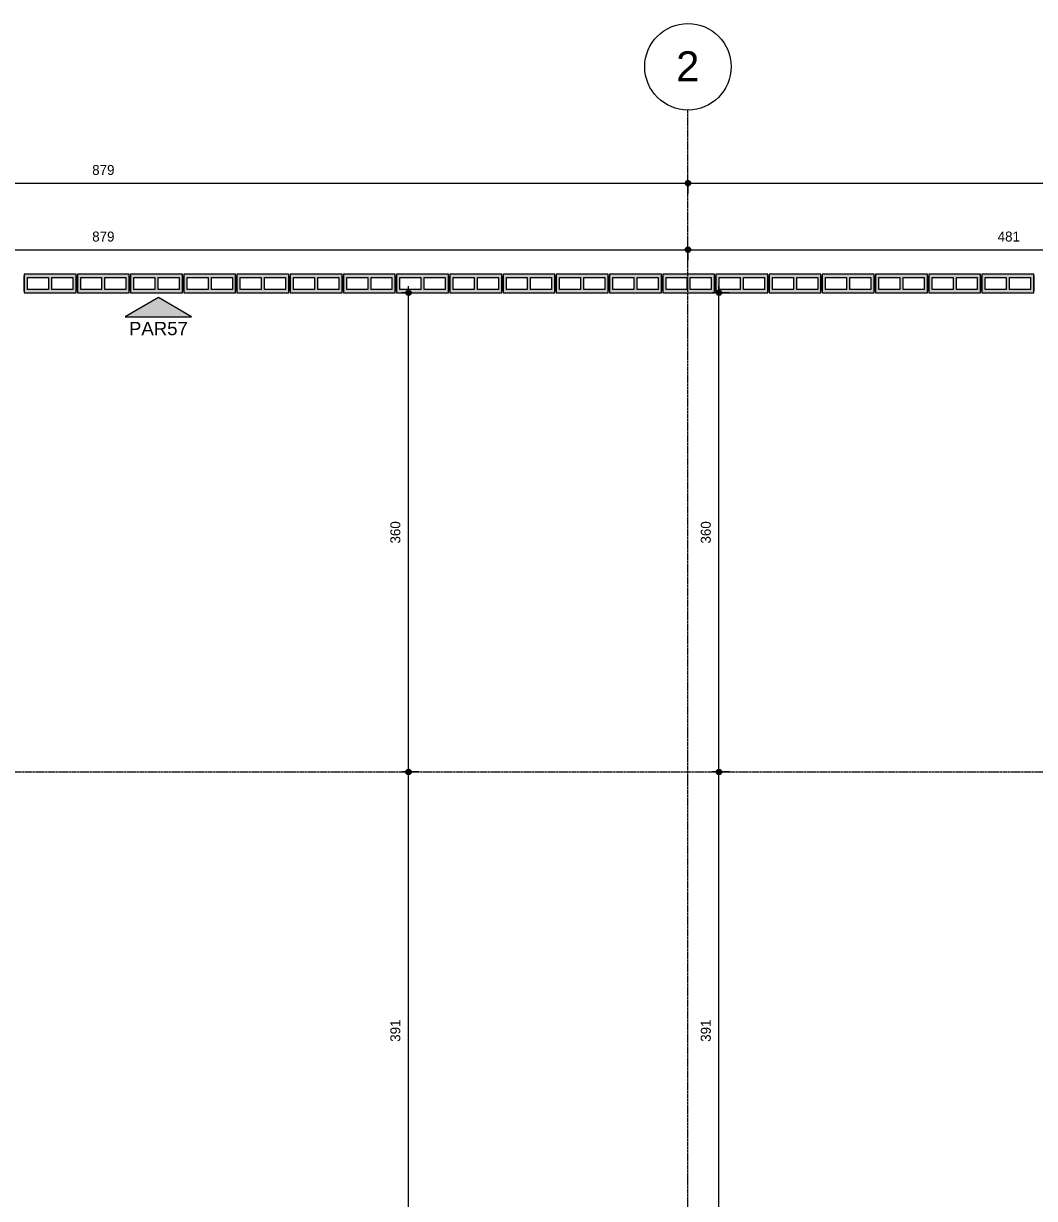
# Model space of a CAD drawing. Header units: centimetres. Extents: x 170 to 13828, y -2277 to 8860.
# Drawn here: x 12297 to 13057, y 110 to 993 of the extents above; entities that cross this region are included whole.
import ezdxf

# ---------------------------------------------------------------- set-up
doc = ezdxf.new("R2010")
doc.units = ezdxf.units.CM
doc.linetypes.add('Linha de eixo', pattern=[2.2225, 1.27, -0.3175, 0.3175, -0.3175])
for name, color, linetype, lineweight, true_color in [('A-ANNO-DIMS-1', 1, 'Continuous', 9, 0xff0000), ('G-ANNO-SYMB-1', 251, 'Continuous', 9, 0x646464), ('S-BEAM-3', 9, 'Continuous', 9, 0xc0c0c0)]:
    doc.layers.add(name, color=color, linetype=linetype, lineweight=lineweight, true_color=true_color)
for name, color, linetype, lineweight in [('A-ANNO-DIMS-50', 7, 'Continuous', 9), ('A-DETL-GENF', 7, 'Continuous', 9), ('G-ANNO-SYMB', 7, 'Continuous', 9), ('S-BEAM', 7, 'Continuous', 9), ('S-BEAM-2', 7, 'Continuous', 13), ('S-GRID-1', 7, 'Linha de eixo', 9), ('S-GRID-IDEN', 7, 'Continuous', 9)]:
    doc.layers.add(name, color=color, linetype=linetype, lineweight=lineweight)
doc.styles.add('Arial', font='arial.ttf', dxfattribs={"height": 22.5})
doc.styles.add('Arial_1', font='arial.ttf', dxfattribs={"height": 10})
doc.styles.add('Bahnschrift_13', font='', dxfattribs={"height": 7.5})
doc.styles.get('Bahnschrift_13').set_extended_font_data('Bahnschrift')
doc.dimstyles.new('COTA_ACUMULADA', dxfattribs={"dimscale": 30.48, "dimtxt": 8.33133, "dimasz": 0.049213, "dimexe": 0, "dimexo": 0.0625, "dimgap": 0.131234, "dimtad": 0, "dimjust": 2, "dimdec": 0, "dimzin": 0, "dimdsep": 46, "dimtxsty": 'Bahnschrift_13', "dimblk1": 'NONE', "dimblk2": 'OPEN30', "dimsah": 1, "dimcen": 0.09, "dimse1": 1, "dimsd1": 1, "dimazin": 0, "dimtfac": 1, "dimtdec": 4, "dimtix": 1, "dimtmove": 2, "dimatfit": 3, "dimfxl": 0, "dimfxlon": 1, "dimtvp": 1, "dimtolj": 1, "dimtzin": 0, "dimarcsym": 2})
doc.dimstyles.new('COTA_LINEAR', dxfattribs={"dimscale": 30.48, "dimtxt": 8.33133, "dimasz": 0.393701, "dimexe": 0.164042, "dimexo": 0.328084, "dimgap": 0.131234, "dimtad": 1, "dimdec": 0, "dimzin": 0, "dimdsep": 46, "dimtxsty": 'Bahnschrift_13', "dimblk1": 'DOTSMALL', "dimblk2": 'DOTSMALL', "dimsah": 1, "dimcen": 0.09, "dimdle": 0.164042, "dimazin": 0, "dimtfac": 1, "dimtdec": 4, "dimtix": 1, "dimtmove": 0, "dimatfit": 3, "dimfxl": 1, "dimtvp": 1, "dimtolj": 1, "dimtzin": 0, "dimarcsym": 2})

# ---------------------------------------------------------------- blocks, each defined once
blk = doc.blocks.new('LEONE - BLOCO 14X39X1 - LEONE - BLOCO 14X39X19-2886981-COBERTURA - MODULAÇÃO 2ª FIADA')
at = {"layer": 'S-BEAM-3'}
h = blk.add_hatch(color=256, dxfattribs=at)
h.paths.add_polyline_path([(-3.78, -7), (19.5, -7), (19.5, 7), (-19.5, 7), (-19.5, -7)])
h.paths.add_polyline_path([(-3.78, -4.5), (-17, -4.5), (-17, 4.5), (-1.25, 4.5), (-1.25, -4.5)])
h.paths.add_polyline_path([(1.25, -4.5), (1.25, 4.5), (17, 4.5), (17, -4.5)])
at = {"layer": 'A-DETL-GENF'}
for p, q in [((19.5, 7), (-19.5, 7)), ((-19.5, 7), (-19.5, 0)), ((-19.5, 0), (-19.5, -7)), ((-17, -4.5), (-17, 4.5)), ((-17, 4.5), (-1.25, 4.5)), ((-1.25, 4.5), (-1.25, -4.5)), ((1.25, -4.5), (1.25, 4.5)), ((1.25, 4.5), (17, 4.5)), ((17, 4.5), (17, -4.5)), ((19.5, 0), (19.5, 7)), ((19.5, -7), (19.5, 0)), ((-19.5, -7), (19.5, -7)), ((-1.25, -4.5), (-17, -4.5)), ((17, -4.5), (1.25, -4.5))]:
    blk.add_line(p, q, dxfattribs=at)
at = {"layer": 'S-BEAM-2'}
for p, q in [((-19.5, 7), (-19.5, -7)), ((19.5, 7), (-19.5, 7)), ((-19.5, 5.75), (-19.5, -5.75)), ((-19.5, -5.75), (-19.5, 5.75)), ((19.5, -7), (19.5, 7)), ((19.5, -7), (19.5, 7)), ((19.5, 5.75), (19.5, -5.75)), ((-19.5, -7), (19.5, -7))]:
    blk.add_line(p, q, dxfattribs=at)
at = {"layer": 'S-BEAM-3'}
for p, q in [((-17, 4.5), (-1.25, 4.5)), ((-17, -4.5), (-17, 4.5)), ((-1.25, 4.5), (-1.25, -4.5)), ((1.25, 4.5), (17, 4.5)), ((1.25, -4.5), (1.25, 4.5)), ((17, 4.5), (17, -4.5)), ((-1.25, -4.5), (-17, -4.5)), ((17, -4.5), (1.25, -4.5))]:
    blk.add_line(p, q, dxfattribs=at)
blk = doc.blocks.new('LEONE - BLOCO 14X39X1 - LEONE - BLOCO 14X39X19-V1-COBERTURA - MODULAÇÃO 2ª FIADA')
at = {"layer": 'S-BEAM-3'}
h = blk.add_hatch(color=256, dxfattribs=at)
h.paths.add_polyline_path([(-19.5, -7), (19.5, -7), (19.5, 7), (-19.5, 7), (-19.5, -4.5)])
h.paths.add_polyline_path([(1.25, -4.5), (1.25, 4.5), (17, 4.5), (17, -4.5)])
h.paths.add_polyline_path([(-1.25, -4.5), (-17, -4.5), (-17, 4.5), (-1.25, 4.5), (-1.25, -4.16)])
at = {"layer": 'A-DETL-GENF'}
for p, q in [((19.5, 7), (-19.5, 7)), ((-19.5, 7), (-19.5, 0)), ((-19.5, 0), (-19.5, -7)), ((-17, -4.5), (-17, 4.5)), ((-17, 4.5), (-1.25, 4.5)), ((-1.25, 4.5), (-1.25, -4.5)), ((1.25, -4.5), (1.25, 4.5)), ((1.25, 4.5), (17, 4.5)), ((17, 4.5), (17, -4.5)), ((19.5, 0), (19.5, 7)), ((19.5, -7), (19.5, 0)), ((-19.5, -7), (19.5, -7)), ((-1.25, -4.5), (-17, -4.5)), ((17, -4.5), (1.25, -4.5))]:
    blk.add_line(p, q, dxfattribs=at)
at = {"layer": 'S-BEAM-2'}
for p, q in [((-19.5, 7), (-19.5, -7)), ((19.5, 7), (-19.5, 7)), ((-19.5, 5.75), (-19.5, -5.75)), ((-19.5, -5.75), (-19.5, 5.75)), ((19.5, -7), (19.5, 7)), ((19.5, -7), (19.5, 7)), ((19.5, 5.75), (19.5, -5.75)), ((-19.5, -7), (19.5, -7))]:
    blk.add_line(p, q, dxfattribs=at)
at = {"layer": 'S-BEAM-3'}
for p, q in [((-17, 4.5), (-1.25, 4.5)), ((-17, -4.5), (-17, 4.5)), ((-1.25, 4.5), (-1.25, -4.5)), ((1.25, 4.5), (17, 4.5)), ((1.25, -4.5), (1.25, 4.5)), ((17, 4.5), (17, -4.5)), ((-1.25, -4.5), (-17, -4.5)), ((17, -4.5), (1.25, -4.5))]:
    blk.add_line(p, q, dxfattribs=at)
blk = doc.blocks.new('Eixo - M_Cabeça da grade - Círculo-45800-COBERTURA - MODULAÇÃO 2ª FIADA')
at = {"layer": 'S-GRID-IDEN'}
blk.add_circle((0, 0), 0.65, dxfattribs=at)
blk = doc.blocks.new('Elevação - Número de detalhe-142644-COBERTURA - MODULAÇÃO 2ª FIADA')
at = {"layer": 'G-ANNO-SYMB-1'}
blk.add_hatch(color=256, dxfattribs=at).paths.add_polyline_path([(0.5, 0), (-0.5, 0), (0, 0.289)])
at = {"layer": 'G-ANNO-SYMB'}
for p, q in [((0, 0.289), (-0.5, 0)), ((0.5, 0), (0, 0.289)), ((-0.5, 0), (0.5, 0))]:
    blk.add_line(p, q, dxfattribs=at)
blk = doc.blocks.new('DIMBLOCK5-COBERTURA - MODULAÇÃO 2ª FIADA')
at = {"layer": 'A-ANNO-DIMS-50', "lineweight": 35, "true_color": 0xff0000}
h = blk.add_hatch(color=1, dxfattribs=at)
edge = h.paths.add_edge_path()
edge.add_arc((11917.14, 822.6), 1.5, 0, 360)
h = blk.add_hatch(color=1, dxfattribs=at)
edge = h.paths.add_edge_path()
edge.add_arc((12796.14, 822.6), 1.5, 0, 360)
at = {"layer": 'A-ANNO-DIMS-50', "color": 1, "true_color": 0xff0000}
for p, q in [((11917.14, 814.72), (11917.14, 827.6)), ((11917.14, 822.6), (12796.14, 822.6)), ((11917.14, 822.6), (11917.14, 814.72)), ((12796.14, 814.72), (12796.14, 827.6)), ((12796.14, 822.6), (12796.14, 814.72))]:
    blk.add_line(p, q, dxfattribs=at)
at = {"layer": 'A-ANNO-DIMS-50', "color": 1, "lineweight": 35, "true_color": 0xff0000}
for centre in [(11917.14, 822.6), (12796.14, 822.6)]:
    blk.add_circle(centre, 1.5, dxfattribs=at)
at = {"layer": 'A-ANNO-DIMS-50', "color": 0, "insert": (12348.31, 836.25), "char_height": 7.5, "width": 19.9952, "attachment_point": 1, "line_spacing_factor": 1.009858, "style": 'Bahnschrift_13'}
blk.add_mtext('879', dxfattribs=at)
blk = doc.blocks.new('_DotSmall')
at = {"color": 0, "linetype": 'ByBlock', "const_width": 0.5}
blk.add_lwpolyline([(-0.0625, 0, 1), (0.0625, 0, 1)], format="xyb", close=True, dxfattribs=at)
blk = doc.blocks.new('DIMBLOCK6-COBERTURA - MODULAÇÃO 2ª FIADA')
at = {"layer": 'A-ANNO-DIMS-50', "lineweight": 35, "true_color": 0xff0000}
h = blk.add_hatch(color=1, dxfattribs=at)
edge = h.paths.add_edge_path()
edge.add_arc((12796.14, 822.6), 1.5, 0, 360)
h = blk.add_hatch(color=1, dxfattribs=at)
edge = h.paths.add_edge_path()
edge.add_arc((13277.14, 822.6), 1.5, 0, 360)
at = {"layer": 'A-ANNO-DIMS-50', "color": 1, "true_color": 0xff0000}
for p, q in [((12796.14, 814.72), (12796.14, 827.6)), ((12796.14, 822.6), (13277.14, 822.6)), ((12796.14, 822.6), (12796.14, 814.72)), ((13277.14, 810.07), (13277.14, 827.6)), ((13277.14, 822.6), (13277.14, 810.07))]:
    blk.add_line(p, q, dxfattribs=at)
at = {"layer": 'A-ANNO-DIMS-50', "color": 1, "lineweight": 35, "true_color": 0xff0000}
for centre in [(12796.14, 822.6), (13277.14, 822.6)]:
    blk.add_circle(centre, 1.5, dxfattribs=at)
at = {"layer": 'A-ANNO-DIMS-50', "color": 0, "insert": (13028.94, 836.25), "char_height": 7.5, "width": 18.4804, "attachment_point": 1, "line_spacing_factor": 1.009858, "style": 'Bahnschrift_13'}
blk.add_mtext('481', dxfattribs=at)
blk = doc.blocks.new('DIMBLOCK11-COBERTURA - MODULAÇÃO 2ª FIADA')
at = {"layer": 'A-ANNO-DIMS-50', "lineweight": 35, "true_color": 0xff0000}
h = blk.add_hatch(color=1, dxfattribs=at)
edge = h.paths.add_edge_path()
edge.add_arc((11917.14, 872.6), 1.5, 0, 360)
h = blk.add_hatch(color=1, dxfattribs=at)
edge = h.paths.add_edge_path()
edge.add_arc((12796.14, 872.6), 1.5, 0, 360)
at = {"layer": 'A-ANNO-DIMS-50', "color": 1, "true_color": 0xff0000}
for p, q in [((11917.14, 864.72), (11917.14, 877.6)), ((12796.14, 864.72), (12796.14, 877.6)), ((11917.14, 872.6), (12796.14, 872.6)), ((11917.14, 872.6), (11917.14, 864.72)), ((12796.14, 872.6), (12796.14, 864.72))]:
    blk.add_line(p, q, dxfattribs=at)
at = {"layer": 'A-ANNO-DIMS-50', "color": 1, "lineweight": 35, "true_color": 0xff0000}
for centre in [(11917.14, 872.6), (12796.14, 872.6)]:
    blk.add_circle(centre, 1.5, dxfattribs=at)
at = {"layer": 'A-ANNO-DIMS-50', "color": 0, "insert": (12348.31, 886.25), "char_height": 7.5, "width": 19.9952, "attachment_point": 1, "line_spacing_factor": 1.009858, "style": 'Bahnschrift_13'}
blk.add_mtext('879', dxfattribs=at)
blk = doc.blocks.new('DIMBLOCK12-COBERTURA - MODULAÇÃO 2ª FIADA')
at = {"layer": 'A-ANNO-DIMS-50', "lineweight": 35, "true_color": 0xff0000}
h = blk.add_hatch(color=1, dxfattribs=at)
edge = h.paths.add_edge_path()
edge.add_arc((12796.14, 872.6), 1.5, 0, 360)
h = blk.add_hatch(color=1, dxfattribs=at)
edge = h.paths.add_edge_path()
edge.add_arc((13621.14, 872.6), 1.5, 0, 360)
at = {"layer": 'A-ANNO-DIMS-50', "color": 1, "true_color": 0xff0000}
for p, q in [((12796.14, 864.72), (12796.14, 877.6)), ((13621.14, 812.99), (13621.14, 877.6)), ((12796.14, 872.6), (13626.14, 872.6)), ((12796.14, 872.6), (12796.14, 864.72)), ((13621.14, 872.6), (13621.14, 812.99))]:
    blk.add_line(p, q, dxfattribs=at)
at = {"layer": 'A-ANNO-DIMS-50', "color": 1, "lineweight": 35, "true_color": 0xff0000}
for centre in [(12796.14, 872.6), (13621.14, 872.6)]:
    blk.add_circle(centre, 1.5, dxfattribs=at)
at = {"layer": 'A-ANNO-DIMS-50', "color": 0, "insert": (13200.12, 886.25), "char_height": 7.5, "width": 20.4496, "attachment_point": 1, "line_spacing_factor": 1.009858, "style": 'Bahnschrift_13'}
blk.add_mtext('825', dxfattribs=at)
blk = doc.blocks.new('DIMBLOCK73-COBERTURA - MODULAÇÃO 2ª FIADA')
at = {"layer": 'A-ANNO-DIMS-50', "lineweight": 35, "true_color": 0xff0000}
h = blk.add_hatch(color=1, dxfattribs=at)
edge = h.paths.add_edge_path()
edge.add_arc((12586.06, 430.24), 1.5, 0, 360)
h = blk.add_hatch(color=1, dxfattribs=at)
edge = h.paths.add_edge_path()
edge.add_arc((12586.06, 39.24), 1.5, 0, 360)
at = {"layer": 'A-ANNO-DIMS-50', "color": 1, "true_color": 0xff0000}
for p, q in [((12593.94, 430.24), (12581.06, 430.24)), ((12586.06, 39.24), (12586.06, 430.24)), ((12586.06, 430.24), (12593.94, 430.24)), ((12593.94, 39.24), (12581.06, 39.24)), ((12586.06, 39.24), (12593.94, 39.24))]:
    blk.add_line(p, q, dxfattribs=at)
at = {"layer": 'A-ANNO-DIMS-50', "color": 1, "lineweight": 35, "true_color": 0xff0000}
for centre in [(12586.06, 430.24), (12586.06, 39.24)]:
    blk.add_circle(centre, 1.5, dxfattribs=at)
at = {"layer": 'A-ANNO-DIMS-50', "color": 0, "insert": (12572.41, 227.49), "char_height": 7.5, "width": 17.4201, "attachment_point": 1, "rotation": 90, "line_spacing_factor": 1.009858, "style": 'Bahnschrift_13'}
blk.add_mtext('391', dxfattribs=at)
blk = doc.blocks.new('DIMBLOCK74-COBERTURA - MODULAÇÃO 2ª FIADA')
at = {"layer": 'A-ANNO-DIMS-50', "lineweight": 35, "true_color": 0xff0000}
h = blk.add_hatch(color=1, dxfattribs=at)
edge = h.paths.add_edge_path()
edge.add_arc((12586.06, 790.24), 1.5, 0, 360)
h = blk.add_hatch(color=1, dxfattribs=at)
edge = h.paths.add_edge_path()
edge.add_arc((12586.06, 430.24), 1.5, 0, 360)
at = {"layer": 'A-ANNO-DIMS-50', "color": 1, "true_color": 0xff0000}
for p, q in [((12586.06, 430.24), (12586.06, 795.24)), ((12586.14, 790.24), (12581.06, 790.24)), ((12586.06, 790.24), (12586.14, 790.24)), ((12593.94, 430.24), (12581.06, 430.24)), ((12586.06, 430.24), (12593.94, 430.24))]:
    blk.add_line(p, q, dxfattribs=at)
at = {"layer": 'A-ANNO-DIMS-50', "color": 1, "lineweight": 35, "true_color": 0xff0000}
for centre in [(12586.06, 790.24), (12586.06, 430.24)]:
    blk.add_circle(centre, 1.5, dxfattribs=at)
at = {"layer": 'A-ANNO-DIMS-50', "color": 0, "insert": (12572.41, 601.85), "char_height": 7.5, "width": 20.1467, "attachment_point": 1, "rotation": 90, "line_spacing_factor": 1.009858, "style": 'Bahnschrift_13'}
blk.add_mtext('360', dxfattribs=at)
blk = doc.blocks.new('DIMBLOCK87-COBERTURA - MODULAÇÃO 2ª FIADA')
at = {"layer": 'A-ANNO-DIMS-50', "lineweight": 35, "true_color": 0xff0000}
h = blk.add_hatch(color=1, dxfattribs=at)
edge = h.paths.add_edge_path()
edge.add_arc((12819.43, 430.24), 1.5, 0, 360)
h = blk.add_hatch(color=1, dxfattribs=at)
edge = h.paths.add_edge_path()
edge.add_arc((12819.43, 39.24), 1.5, 0, 360)
at = {"layer": 'A-ANNO-DIMS-50', "color": 1, "true_color": 0xff0000}
for p, q in [((12827.31, 430.24), (12814.43, 430.24)), ((12819.43, 39.24), (12819.43, 430.24)), ((12819.43, 430.24), (12827.31, 430.24)), ((12827.31, 39.24), (12814.43, 39.24)), ((12819.43, 39.24), (12827.31, 39.24))]:
    blk.add_line(p, q, dxfattribs=at)
at = {"layer": 'A-ANNO-DIMS-50', "color": 1, "lineweight": 35, "true_color": 0xff0000}
for centre in [(12819.43, 430.24), (12819.43, 39.24)]:
    blk.add_circle(centre, 1.5, dxfattribs=at)
at = {"layer": 'A-ANNO-DIMS-50', "color": 0, "insert": (12805.79, 227.49), "char_height": 7.5, "width": 17.4201, "attachment_point": 1, "rotation": 90, "line_spacing_factor": 1.009858, "style": 'Bahnschrift_13'}
blk.add_mtext('391', dxfattribs=at)
blk = doc.blocks.new('DIMBLOCK88-COBERTURA - MODULAÇÃO 2ª FIADA')
at = {"layer": 'A-ANNO-DIMS-50', "lineweight": 35, "true_color": 0xff0000}
h = blk.add_hatch(color=1, dxfattribs=at)
edge = h.paths.add_edge_path()
edge.add_arc((12819.43, 790.24), 1.5, 0, 360)
h = blk.add_hatch(color=1, dxfattribs=at)
edge = h.paths.add_edge_path()
edge.add_arc((12819.43, 430.24), 1.5, 0, 360)
at = {"layer": 'A-ANNO-DIMS-50', "color": 1, "true_color": 0xff0000}
for p, q in [((12819.43, 430.24), (12819.43, 795.24)), ((12827.31, 790.24), (12814.43, 790.24)), ((12819.43, 790.24), (12827.31, 790.24)), ((12827.31, 430.24), (12814.43, 430.24)), ((12819.43, 430.24), (12827.31, 430.24))]:
    blk.add_line(p, q, dxfattribs=at)
at = {"layer": 'A-ANNO-DIMS-50', "color": 1, "lineweight": 35, "true_color": 0xff0000}
for centre in [(12819.43, 790.24), (12819.43, 430.24)]:
    blk.add_circle(centre, 1.5, dxfattribs=at)
at = {"layer": 'A-ANNO-DIMS-50', "color": 0, "insert": (12805.79, 601.85), "char_height": 7.5, "width": 20.1467, "attachment_point": 1, "rotation": 90, "line_spacing_factor": 1.009858, "style": 'Bahnschrift_13'}
blk.add_mtext('360', dxfattribs=at)
blk = doc.blocks.new('DIMBLOCK122-COBERTURA - MODULAÇÃO 2ª FIADA')
at = {"layer": 'A-ANNO-DIMS-50', "color": 1, "true_color": 0xff0000}
for p, q in [((13227.14, 635.78), (13277.14, 635.78)), ((13277.14, 635.78), (13262.14, 639.8)), ((13277.14, 635.78), (13262.14, 631.76)), ((13277.14, 635.78), (13277.14, 635.78)), ((13277.14, 635.78), (13277.14, 635.78))]:
    blk.add_line(p, q, dxfattribs=at)
at = {"layer": 'A-ANNO-DIMS-50', "color": 0, "insert": (13261.24, 649.43), "char_height": 7.5, "width": 18.4804, "attachment_point": 1, "line_spacing_factor": 1.009858, "style": 'Bahnschrift_13'}
blk.add_mtext('481', dxfattribs=at)
blk = doc.blocks.new('_None')
blk = doc.blocks.new('_Open30')
at = {"color": 0, "linetype": 'ByBlock', "lineweight": -2}
for p, q in [((-1, 0.27), (0, 0)), ((0, 0), (-1, -0.27)), ((0, 0), (-1, 0))]:
    blk.add_line(p, q, dxfattribs=at)
blk = doc.blocks.new('DIMBLOCK123-COBERTURA - MODULAÇÃO 2ª FIADA')
at = {"layer": 'A-ANNO-DIMS-50', "color": 1, "true_color": 0xff0000}
for p, q in [((13557.14, 635.78), (13607.14, 635.78)), ((13607.14, 635.78), (13592.14, 639.8)), ((13607.14, 635.78), (13592.14, 631.76)), ((13607.14, 635.78), (13607.14, 635.78)), ((13607.14, 635.78), (13607.14, 635.78))]:
    blk.add_line(p, q, dxfattribs=at)
at = {"layer": 'A-ANNO-DIMS-50', "color": 0, "insert": (13593.64, 649.43), "char_height": 7.5, "width": 15.6023, "attachment_point": 1, "line_spacing_factor": 1.009858, "style": 'Bahnschrift_13'}
blk.add_mtext('811', dxfattribs=at)

msp = doc.modelspace()

# ---------------------------------------------------------------- linework, layer by layer
at = {"layer": 'S-GRID-1'}
for p, q in [((12796.14, -679.8), (12796.14, 927.57)), ((10928.25, 430.24), (13762.5, 430.24))]:
    msp.add_line(p, q, dxfattribs=at)

# ---------------------------------------------------------------- block references
at = {"layer": 'G-ANNO-SYMB', "xscale": 49.99999999999998, "yscale": 49.99999999999998, "zscale": 49.99999999999998}
msp.add_blockref('Elevação - Número de detalhe-142644-COBERTURA - MODULAÇÃO 2ª FIADA', (12398.03, 772.17), dxfattribs=at)
at = {"layer": 'S-BEAM'}
for name, p in [('LEONE - BLOCO 14X39X1 - LEONE - BLOCO 14X39X19-2886981-COBERTURA - MODULAÇÃO 2ª FIADA', (12316.64, 797.24)), ('LEONE - BLOCO 14X39X1 - LEONE - BLOCO 14X39X19-2886981-COBERTURA - MODULAÇÃO 2ª FIADA', (12356.64, 797.24)), ('LEONE - BLOCO 14X39X1 - LEONE - BLOCO 14X39X19-V1-COBERTURA - MODULAÇÃO 2ª FIADA', (12396.64, 797.24)), ('LEONE - BLOCO 14X39X1 - LEONE - BLOCO 14X39X19-V1-COBERTURA - MODULAÇÃO 2ª FIADA', (12436.64, 797.24)), ('LEONE - BLOCO 14X39X1 - LEONE - BLOCO 14X39X19-2886981-COBERTURA - MODULAÇÃO 2ª FIADA', (12476.64, 797.24)), ('LEONE - BLOCO 14X39X1 - LEONE - BLOCO 14X39X19-2886981-COBERTURA - MODULAÇÃO 2ª FIADA', (12516.64, 797.24)), ('LEONE - BLOCO 14X39X1 - LEONE - BLOCO 14X39X19-2886981-COBERTURA - MODULAÇÃO 2ª FIADA', (12556.64, 797.24)), ('LEONE - BLOCO 14X39X1 - LEONE - BLOCO 14X39X19-V1-COBERTURA - MODULAÇÃO 2ª FIADA', (12596.64, 797.24)), ('LEONE - BLOCO 14X39X1 - LEONE - BLOCO 14X39X19-V1-COBERTURA - MODULAÇÃO 2ª FIADA', (12636.64, 797.24)), ('LEONE - BLOCO 14X39X1 - LEONE - BLOCO 14X39X19-V1-COBERTURA - MODULAÇÃO 2ª FIADA', (12676.64, 797.24)), ('LEONE - BLOCO 14X39X1 - LEONE - BLOCO 14X39X19-V1-COBERTURA - MODULAÇÃO 2ª FIADA', (12716.64, 797.24)), ('LEONE - BLOCO 14X39X1 - LEONE - BLOCO 14X39X19-2886981-COBERTURA - MODULAÇÃO 2ª FIADA', (12756.64, 797.24)), ('LEONE - BLOCO 14X39X1 - LEONE - BLOCO 14X39X19-V1-COBERTURA - MODULAÇÃO 2ª FIADA', (12796.64, 797.24)), ('LEONE - BLOCO 14X39X1 - LEONE - BLOCO 14X39X19-2886981-COBERTURA - MODULAÇÃO 2ª FIADA', (12836.64, 797.24)), ('LEONE - BLOCO 14X39X1 - LEONE - BLOCO 14X39X19-V1-COBERTURA - MODULAÇÃO 2ª FIADA', (12876.64, 797.24)), ('LEONE - BLOCO 14X39X1 - LEONE - BLOCO 14X39X19-V1-COBERTURA - MODULAÇÃO 2ª FIADA', (12916.64, 797.24)), ('LEONE - BLOCO 14X39X1 - LEONE - BLOCO 14X39X19-V1-COBERTURA - MODULAÇÃO 2ª FIADA', (12956.64, 797.24)), ('LEONE - BLOCO 14X39X1 - LEONE - BLOCO 14X39X19-V1-COBERTURA - MODULAÇÃO 2ª FIADA', (12996.64, 797.24)), ('LEONE - BLOCO 14X39X1 - LEONE - BLOCO 14X39X19-2886981-COBERTURA - MODULAÇÃO 2ª FIADA', (13036.64, 797.24))]:
    msp.add_blockref(name, p, dxfattribs=at)
at = {"layer": 'S-GRID-IDEN', "xscale": 49.99999999999998, "yscale": 49.99999999999998, "zscale": 49.99999999999998}
msp.add_blockref('Eixo - M_Cabeça da grade - Círculo-45800-COBERTURA - MODULAÇÃO 2ª FIADA', (12796.14, 960.07), dxfattribs=at)

# ---------------------------------------------------------------- texts
at = {"layer": 'G-ANNO-SYMB', "insert": (12375.95, 768.39), "char_height": 10, "width": 54.9156, "attachment_point": 1, "style": 'Arial_1'}
msp.add_mtext('PAR57', dxfattribs=at)

# ---------------------------------------------------------------- dimensions: what is measured, and where the dimension line sits
at = {"layer": 'A-ANNO-DIMS-1'}
for base, p1, p2, override, picture, middle in [((12796.14, 872.6), (11917.14, 874.72), (12796.14, 874.72), {"dimpost": '<>', "dimfxl": 879}, 'DIMBLOCK11-COBERTURA - MODULAÇÃO 2ª FIADA', (12356.64, 880.43)), ((13621.14, 872.6), (12796.14, 874.72), (13621.14, 802.99), {"dimpost": '<>', "dimfxl": 828.112259}, 'DIMBLOCK12-COBERTURA - MODULAÇÃO 2ª FIADA', (13208.64, 880.43)), ((12796.14, 822.6), (11917.14, 824.72), (12796.14, 824.72), {"dimpost": '<>', "dimfxl": 879}, 'DIMBLOCK5-COBERTURA - MODULAÇÃO 2ª FIADA', (12356.64, 830.43)), ((13277.14, 822.6), (12796.14, 824.72), (13277.14, 800.07), {"dimpost": '<>', "dimfxl": 481.631038}, 'DIMBLOCK6-COBERTURA - MODULAÇÃO 2ª FIADA', (13036.64, 830.43))]:
    dim = msp.add_linear_dim(base=base, p1=p1, p2=p2, dimstyle='COTA_LINEAR', override=override, dxfattribs=at)
    dim.commit()
    dim.dimension.update_dxf_attribs({"geometry": picture, "text_midpoint": middle})
for base, p1, p2, override, picture, middle in [((12586.06, 790.24), (12583.94, 430.24), (12576.14, 790.24), {"dimpost": '<>', "dimfxl": 360.083329}, 'DIMBLOCK74-COBERTURA - MODULAÇÃO 2ª FIADA', (12578.22, 610.24)), ((12819.43, 790.24), (12817.31, 430.24), (12817.31, 790.24), {"dimpost": '<>', "dimfxl": 359.998999}, 'DIMBLOCK88-COBERTURA - MODULAÇÃO 2ª FIADA', (12811.6, 610.24)), ((12586.06, 430.24), (12583.94, 39.24), (12583.94, 430.24), {"dimpost": '<>', "dimfxl": 391.001001}, 'DIMBLOCK73-COBERTURA - MODULAÇÃO 2ª FIADA', (12578.23, 234.74)), ((12819.43, 430.24), (12817.31, 39.24), (12817.31, 430.24), {"dimpost": '<>', "dimfxl": 391.001001}, 'DIMBLOCK87-COBERTURA - MODULAÇÃO 2ª FIADA', (12811.61, 234.74))]:
    dim = msp.add_linear_dim(base=base, p1=p1, p2=p2, angle=90, dimstyle='COTA_LINEAR', override=override, dxfattribs=at)
    dim.commit()
    dim.dimension.update_dxf_attribs({"geometry": picture, "text_midpoint": middle})
for base, p2, override, picture, middle in [((13277.14, 635.78), (13277.14, 635.78), {"dimpost": '<>', "dimfxl": 481}, 'DIMBLOCK122-COBERTURA - MODULAÇÃO 2ª FIADA', (13270.48, 644.43)), ((13607.14, 635.78), (13607.14, 635.78), {"dimpost": '<>', "dimfxl": 811}, 'DIMBLOCK123-COBERTURA - MODULAÇÃO 2ª FIADA', (13601.44, 644.43))]:
    dim = msp.add_linear_dim(base=base, p1=(12796.14, 635.78), p2=p2, dimstyle='COTA_ACUMULADA', override=override, dxfattribs=at)
    dim.commit()
    dim.dimension.update_dxf_attribs({"geometry": picture, "text_midpoint": middle, "dimtype": 160})

# ---------------------------------------------------------------- next in the draw order: texts
at = {"layer": 'S-GRID-IDEN', "insert": (12787.21, 971.7), "char_height": 22.5, "width": 21.2447, "attachment_point": 1, "style": 'Arial', "bg_fill": 3, "box_fill_scale": 1.25, "bg_fill_color": 9, "bg_fill_true_color": 13158600, "bg_fill_transparency": 0}
msp.add_mtext('2', dxfattribs=at)

doc.saveas('drawing.dxf')
